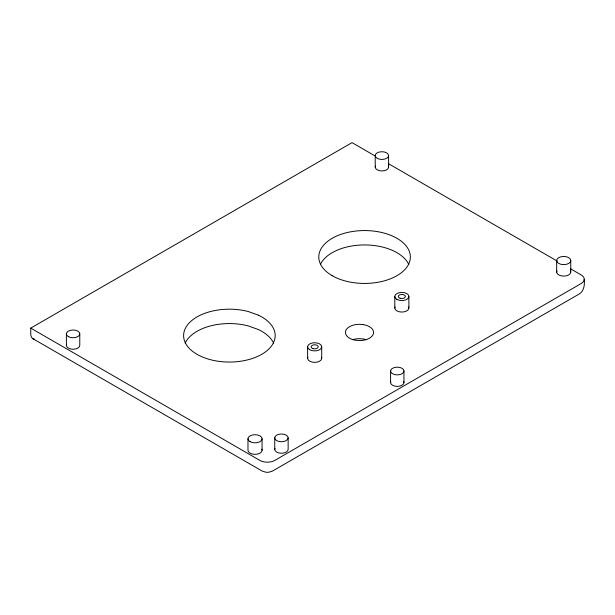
<?xml version="1.0" encoding="UTF-8"?>
<svg xmlns="http://www.w3.org/2000/svg" width="615" height="615" viewBox="0 0 615 615"><rect width="100%" height="100%" fill="white"/><g stroke="black" fill="none" stroke-linecap="round" stroke-linejoin="round"><path stroke-width="0.92" d="M34.486 339.188A10.563 6.104 -60 0 1 30.75 333.876L30.75 328.118L352.026 142.634L375.273 156.056M388.557 163.721L557.082 261.021M570.366 268.686L581.152 274.92A10.563 6.104 0 0 1 581.152 283.546L274.82 460.404A10.563 6.104 0 0 1 259.876 460.404L30.75 328.118M32.941 338.711L262.067 470.998L265.98 472.266L268.717 472.266L272.63 470.998L578.969 294.131C584.212 291.187 584.773 284.599 584.25 279.233M570.766 260.537A7.042 4.067 0 0 1 560.196 264.066A7.042 4.067 0 0 1 560.196 257.016A7.042 4.067 0 0 1 570.766 260.537L570.766 272.045M556.675 260.537L556.675 272.045M408.883 296.484L408.883 307.992M403.955 371.022A6.696 3.867 0 0 1 393.915 374.366A6.696 3.867 0 0 1 393.915 367.678A6.696 3.867 0 0 1 403.955 371.022L403.955 382.522M394.792 296.484L394.792 307.992M390.571 371.022L390.571 382.522M388.603 155.572A6.696 3.867 0 0 1 378.571 158.924A6.696 3.867 0 0 1 378.571 152.228A6.696 3.867 0 0 1 388.603 155.572L388.603 167.08M375.219 155.572L375.219 167.08M321.714 346.814L321.714 358.314M307.623 346.814L307.623 358.314M288.143 437.888A6.696 3.867 0 0 1 278.111 441.232A6.696 3.867 0 0 1 278.111 434.536A6.696 3.867 0 0 1 288.143 437.888L288.143 449.388A6.696 3.867 0 0 1 280.578 453.217A6.696 3.867 0 0 1 274.99 448.389M274.759 437.888L274.759 449.388M262.067 438.764L262.067 450.272M247.976 438.764L247.976 450.272A7.042 4.067 0 0 0 255.94 454.301A7.042 4.067 0 0 0 261.829 449.219M79.781 333.876L79.781 345.376A6.696 3.867 0 0 1 72.216 349.205A6.696 3.867 0 0 1 66.628 344.377M66.397 333.876L66.397 345.376M408.644 306.939A7.042 4.067 0 0 1 401.841 312.059A7.042 4.067 0 0 1 395.03 306.939M321.476 357.261A7.042 4.067 0 0 1 314.672 362.381A7.042 4.067 0 0 1 307.869 357.261M352.457 339.772A14.091 8.133 0 0 1 359.498 338.68L363.142 338.957A14.091 8.133 0 0 1 366.54 339.772M320.346 264.535A45.787 26.437 0 0 1 364.572 244.939A45.787 26.437 0 0 1 408.798 264.535M185.2 343.093A45.787 26.437 0 0 1 248.406 325.95L258.538 329.609A45.787 26.437 0 0 1 273.652 343.224M388.38 166.081A6.696 3.867 0 0 1 381.915 170.939A6.696 3.867 0 0 1 375.45 166.081M570.528 270.992A7.042 4.067 0 0 1 563.724 276.112A7.042 4.067 0 0 1 556.921 270.992M403.724 381.523A6.696 3.867 0 0 1 397.267 386.389A6.696 3.867 0 0 1 390.802 381.523M363.142 324.582L359.498 324.297A14.091 8.133 0 0 0 345.407 332.438L345.891 334.537A14.091 8.133 0 0 0 355.854 340.295L359.498 340.572A14.091 8.133 0 0 0 373.589 332.438L373.105 330.332A14.091 8.133 0 0 0 363.142 324.582M258.538 315.226L248.406 311.567A45.787 26.437 0 0 0 183.608 335.836A45.787 26.437 0 0 0 249.083 359.483A45.787 26.437 0 0 0 258.538 315.226M400.073 298.252A3.521 2.037 0 0 0 405.362 296.484A3.521 2.037 0 0 0 400.073 294.723A3.521 2.037 0 0 0 400.073 298.252M396.86 299.367A7.042 4.067 0 0 0 408.644 297.537A7.042 4.067 0 0 0 400.011 292.555A7.042 4.067 0 0 0 396.86 299.367M312.912 348.574A3.521 2.037 0 0 0 318.193 346.814A3.521 2.037 0 0 0 312.912 345.053A3.521 2.037 0 0 0 312.912 348.574M309.691 349.689A7.042 4.067 0 0 0 321.476 347.867A7.042 4.067 0 0 0 312.843 342.886A7.042 4.067 0 0 0 309.691 349.689M332.192 275.689A45.787 26.437 0 0 0 408.798 263.843A45.787 26.437 0 0 0 352.718 231.463A45.787 26.437 0 0 0 332.192 275.689M68.357 336.605A6.696 3.867 0 0 0 79.55 334.875A6.696 3.867 0 0 0 71.355 330.14A6.696 3.867 0 0 0 68.357 336.605M250.044 441.639A7.042 4.067 0 0 0 261.829 439.817A7.042 4.067 0 0 0 253.196 434.836A7.042 4.067 0 0 0 250.044 441.639"/></g></svg>
